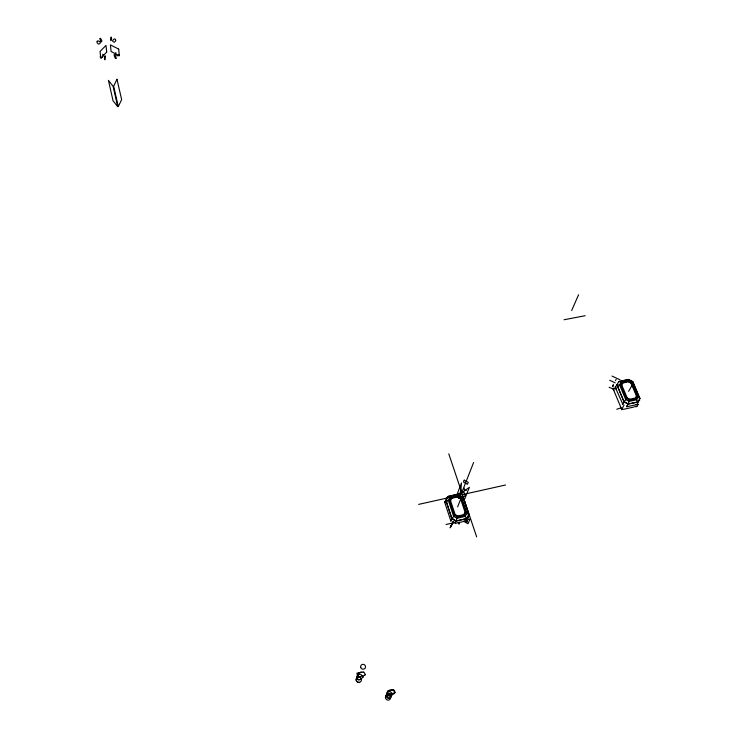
<?xml version="1.0" encoding="UTF-8"?>
<svg xmlns="http://www.w3.org/2000/svg" width="737" height="737" viewBox="0 0 737 737"><rect width="100%" height="100%" fill="white"/><g stroke="black" fill="none" stroke-linecap="round" stroke-linejoin="round"><path stroke-width="1.11" d="M626.634 405.663L626.634 406.013A8.715 2.018 -81.5 0 0 626.625 406.317L626.855 406.695A6.716 1.548 -81.5 0 0 627.344 406.115L627.804 404.401A3.049 0.7 -81.6 0 0 627.823 403.885L627.758 403.609A6.403 1.474 -81.6 0 0 627.537 403.406M618.334 382.291L616.897 385.009L623.999 401.914L628.164 404.116L638.122 401.997L639.983 398.385L636.427 395.889L631.01 383.185L628.421 381.83L628.661 379.398L618.684 381.619L628.56 379.573L632.687 381.729L639.882 398.551L632.788 381.563L628.56 379.573M455.945 520.755L455.558 522.892A7.038 0.765 -82 0 1 455.263 523.399L466.226 520.902A7.048 2.57 54.6 0 0 466.733 520.405L466.3 518.894A3.197 1.17 54.5 0 0 465.959 518.47M455.263 522.174L455.226 522.561A9.148 1.004 -82 0 0 455.199 522.892L455.19 523.408M612.696 386.639L613.359 384.281M457.824 496.95L458.672 494.03L448.05 496.397L445.811 500.285L451.855 518.737L456.074 521.096L466.788 518.645L469.008 514.702L462.845 496.342L460.45 498.405L457.824 496.95L451.91 498.276L447.995 496.545L458.672 494.03M451.228 525.592L452.26 523.454A9.415 0.507 -61.6 0 1 452.776 522.551L453.412 521.437M636.427 395.889L635.322 398.044L629.785 399.214L628.164 404.116M460.45 498.405L465.075 512.261L463.72 514.647L457.769 515.992L456.074 521.096M465.996 506.66L465.379 506.255M457.769 515.992L455.125 514.518L450.537 500.626L445.867 500.137L447.304 501.704M457.88 496.13L458.617 494.177M100.582 55.358L100.425 55.846A6.679 4.265 -39.6 0 0 100.306 57.237L101.365 57.956A3.04 1.944 -39.4 0 0 101.863 57.735L102.277 57.339A6.384 4.09 -39.3 0 0 102.839 56.381L103.033 55.938A3.04 1.944 -39.4 0 0 103.116 54.667L102.636 54.243M456.949 494.73L461.5 482.938L460.597 492.887L458.534 498.184M459.059 498.479L460.303 495.301M461.491 493.329L473.605 462.477M451.855 518.737L455.125 514.518M457.631 506.853L460.422 499.787M462.845 496.342L468.944 514.85M466.788 518.645L469.008 514.702L465.075 512.261M571.654 310.507L578.591 294.754M629.785 399.214L627.169 397.833L621.798 385.101L622.912 382.973L628.421 381.83M453.587 521.575L453.237 522.22A9.572 0.516 -61.6 0 1 452.73 523.113L452.665 523.224M621.798 385.101L616.989 384.843L618.159 386.501M632.687 381.729L631.01 383.185M628.615 391.338L633.452 382.853M623.999 401.914L627.169 397.833M453.181 521.326L450.114 527.858L453.743 521.51M452.03 524.329L451.274 525.582M450.16 497.272L448.354 500.386L453.587 516.315L457.097 518.277L465.176 516.434L466.972 513.274L461.657 497.411L458.184 495.485M450.537 500.626L451.91 498.276M638.122 401.997L635.322 398.044M615.404 380.624L616.206 379.444M387.819 691.159L388.979 690.394A10.742 10.382 57.6 0 1 391.651 689.685L393.263 689.749M387.561 691.794L388.721 691.03A10.733 10.364 57.9 0 1 391.393 690.32L392.996 690.394M613.377 388.335L613.534 388.224A1.216 0.534 27.1 0 1 614.197 388.224L614.289 388.252M358.035 673.563L359.205 672.807A10.604 10.382 52 0 1 361.885 672.107M623.17 404.079L623.078 404.143A8.743 1.686 -42.5 0 1 622.839 404.318L615.275 387.321A6.78 3.363 1.6 0 1 615.441 386.335L616.924 385.709A3.068 1.52 1.7 0 1 617.495 385.792L617.901 386.004M393.862 693.176A7.241 7.002 52.7 0 0 394.673 692.927L394.977 692.319M462.882 500.312L464.688 499.023L469.395 487.304L461.132 493.182M467.037 521.98L467 521.999A1.262 0.525 30.5 0 1 466.208 521.953L466.116 521.925A7.296 3.059 30.5 0 1 464.761 521.243L463.978 520.81M451.357 520.746L450.86 520.995L444.678 502.229A6.937 2.911 6 0 1 444.651 501.427L445.996 500.902A3.141 1.317 6.1 0 1 446.594 500.985M468.373 516.959L468.511 516.867A6.974 2.865 5.8 0 0 469.128 516.176L468.317 515.338M360.117 676.575L359.278 676.787A9.867 9.682 42.2 0 1 358.67 676.916L356.634 677.856L355.999 679.523L356.468 681.255L357.86 682.407L359.647 682.526M394.719 692.891L394.396 693.554A7.223 6.992 53 0 1 393.595 693.812L392.766 694.042M638.675 401.029L638.924 400.873A6.826 3.326 1.4 0 0 639.725 400.071L639.136 399.132M636.777 406.557L636.51 406.677A1.225 0.765 25.9 0 1 635.699 406.631L635.699 406.631M462.504 497.116L462.827 497.364A6.928 1.52 -40.8 0 1 462.587 497.816M468.299 517.006L467.627 517.107M359.288 674.355L357.694 675.064L356.634 676.603L357.021 678.537L358.246 679.8L360.651 679.376M115.921 52.594L115.589 53.101A3.141 2.008 20.7 0 0 115.949 54.317L116.243 54.695A6.587 4.219 20.7 0 0 117.045 55.478L117.551 55.763A3.141 2.008 20.7 0 0 118.123 55.846L119.072 54.87A6.919 4.413 20.9 0 0 119.025 54.612M466.116 520.939L465.471 520.543M393.862 693.185L393.033 693.406M623.391 409.339L634.17 406.99M392.71 693.499L390.26 694.125M390.002 694.761L392.277 694.171M390.103 694.171L389.099 694.42A9.996 9.692 52.4 0 1 388.491 694.558L387.736 694.318M389.845 694.807L388.841 695.055A9.986 9.682 52.6 0 1 388.233 695.184L387.515 695M363.046 675.829L364.041 675.571A7.149 6.992 43.9 0 0 364.852 675.322L365.165 674.714M360.605 672.291L356.892 673.231L357.952 677.128L362.549 675.958M446.06 524.477L454.821 522.478M467.967 519.474L470.16 518.977M418.616 504.394L505.545 485.001M638.224 401.84L628.265 403.95L624.092 401.748L616.989 384.843M626.708 406.75L637.054 404.53A6.79 3.464 52.6 0 0 637.763 403.904L637.487 402.347A3.086 1.566 52.5 0 0 637.137 401.96M564.063 319.757L585.169 315.712M624.589 401.923L624.423 401.978A3.059 0.59 -42.4 0 0 623.907 402.347L622.756 403.581A6.744 1.29 -42.5 0 0 622.443 404.364L622.443 404.493M361.876 672.098L363.488 672.181M636.685 404.622L636.252 404.355M616.381 387.883L616.252 387.865A8.78 4.367 1.7 0 1 615.92 387.8L615.349 387.551M445.369 502.717L444.733 502.358M618.776 381.444L622.912 382.973M609.14 387.247L613.617 389.191M616.547 389.191L615.644 388.786A7.002 3.086 27.1 0 0 614.879 388.454M611.986 376.063L620.01 379.804M609.72 380.292L615.202 382.844M614.243 390.02L613.728 389.698M466.613 518.258L469.635 519.944L468.013 523.749L464.015 521.52M466.364 520.23L466.871 520.608M447.755 497.125L447.083 497.263A7.002 2.552 54.9 0 0 447 498.166M450.814 520.967L450.786 520.902A6.983 1.474 -40.7 0 1 450.841 520.34L451.947 519.06A3.169 0.673 -40.6 0 1 452.407 518.719L452.748 518.562A6.651 1.41 -40.6 0 1 452.896 518.535M637.21 404.991L636.768 404.595A9.157 5.656 26 0 0 636.298 404.263M463.72 514.647L466.843 518.507L456.139 520.948L451.91 518.59L445.867 500.137M613.304 389.274L621.881 409.8M448.778 453.826L476.636 536.858M458.322 522.284L458.432 522.607A3.059 0.783 77 0 0 459.004 524.044M459.4 522.155L459.464 522.791A4.404 1.124 77 0 1 459.114 523.749M387.561 694.908A3.16 3.059 55.4 0 1 387.469 691.739M393.088 690.247A3.298 3.188 55.2 0 1 394.617 692.955M387.819 694.272A3.169 3.059 55.2 0 1 387.726 691.103M393.346 689.611A3.298 3.197 55 0 1 394.885 692.319M357.998 676.64A3.123 3.059 47.5 0 1 357.942 673.507M363.571 672.033A3.261 3.188 47.4 0 1 365.073 674.714M637.431 405.018A2.626 1.631 25.9 0 1 636.667 406.446M635.598 406.631A7.112 4.422 25.8 0 1 634.907 406.271M624.036 404.991A6.983 0.544 -65.1 0 0 623.649 405.728L623.152 406.704A9.001 0.709 -65.1 0 0 622.71 407.57L622.102 409.477A6.992 0.553 -65.1 0 0 622.535 408.657M613.534 389.689A2.598 1.152 27 0 1 613.506 388.427M467.065 520.644A2.69 1.124 30.6 0 1 466.954 521.851M616.768 409.265A36.905 13.192 -21.2 0 1 621.125 407.847M637.422 404.687A36.905 13.192 -21.2 0 1 638.611 404.622M458.036 497.162A6.596 0.709 -81.9 0 0 458.23 496.231L458.184 494.794A6.983 0.755 -81.9 0 0 458.055 495.172M466.291 490.427A1.667 1.502 24.7 0 1 464.328 488.124M115.681 40.563L114.861 41.889A3.003 1.935 -40.3 0 1 114.373 42.12L113.922 42.11A6.301 4.054 -40.5 0 1 113.231 41.733L112.964 41.493A3.003 1.935 -40.4 0 1 112.632 40.406L114.143 39.024A8.512 5.445 -40.2 0 1 114.447 38.895L115.276 39.162A6.633 4.265 -40.1 0 1 115.663 40.314L115.681 40.563M116.078 58.315L115.645 58.509A3.151 0.977 63.5 0 1 115.276 58.103L114.99 57.587A6.615 2.064 63.5 0 1 114.521 56.463L114.346 55.957A3.151 0.977 63.5 0 1 114.097 54.63L115.027 55.118A8.908 2.764 63.4 0 1 115.212 55.339L115.764 56.528A6.937 2.147 63.5 0 1 116.05 57.974L116.078 58.315M104.488 57.689L104.488 57.947A6.78 1.428 -83.2 0 0 104.553 59.43L104.93 59.798A3.086 0.654 -83.2 0 0 105.069 59.393L105.161 58.831A6.476 1.382 -83.2 0 0 105.262 57.633L105.28 57.099A3.086 0.654 -83.2 0 0 105.216 55.745L104.709 56.408A8.724 1.843 -83.2 0 0 104.636 56.666L104.488 57.689M111.499 38.877L111.324 40.074A3.059 0.636 -83.4 0 1 111.195 40.498L111.066 40.646A6.412 1.336 -83.4 0 1 110.826 40.498L110.734 40.342A3.059 0.636 -83.4 0 1 110.559 39.337L110.909 37.366A8.651 1.796 -83.3 0 1 110.983 37.126L111.25 37.099A6.744 1.41 -83.3 0 1 111.453 38.158L111.499 38.877M392.71 694.383C384.152 704.314 386.142 684.286 392.71 694.383M363.101 676.981C354.442 686.792 356.68 666.985 363.101 676.981M100.094 38.398L100.085 38.462A6.919 2.128 63.6 0 0 100.066 39.549L100.766 41.373A3.141 0.958 63.7 0 0 101.07 41.742L101.31 41.843A6.587 2.018 63.7 0 0 101.632 41.631L101.734 41.447A3.141 0.958 63.7 0 0 101.734 40.424L100.683 38.61A8.881 2.708 63.6 0 0 100.499 38.407L100.112 38.333M612.898 385.635L612.76 386.299L612.898 385.635M97.21 41.29L97.173 41.383A6.909 4.422 21.4 0 0 97.026 42.608L98.214 43.934A3.141 2.008 21.7 0 0 98.786 44.045L99.255 43.916A6.605 4.21 21.8 0 0 99.9 43.372L100.131 43.068A3.141 2.008 21.7 0 0 100.241 41.926L98.343 40.959A8.89 5.656 21.5 0 0 98.003 40.913L97.21 41.29M464.209 480.137L463.462 482.053L467.498 484.283L468.253 482.367L464.209 480.137M116.962 79.255L113.664 86.247L118.289 106.579L121.651 99.624L116.962 79.255M637.256 396.285L635.967 398.8L629.564 400.154L626.514 398.551L620.803 385L622.111 382.512L628.468 381.195L631.489 382.779L637.256 396.285M638.159 396.93L636.694 399.786L629.177 401.379L625.713 399.546L619.568 384.954L621.051 382.135L628.514 380.587L631.95 382.392L638.159 396.93M465.968 512.657L464.384 515.43L457.502 516.996L454.416 515.274L449.552 500.487L451.145 497.751L457.981 496.222L461.04 497.917L465.968 512.657M106.708 52.069L100.794 58.094L100.039 51.452L105.99 45.418L106.708 52.069M465.333 496.204L460.984 497.18L459.593 493.025L463.942 492.058L465.333 496.204M118.694 49.121L110.412 44.874L111.094 51.526L119.33 55.754L118.694 49.121M117.717 106.653L113.047 100.776L108.44 80.361L113.093 86.33L117.717 106.653M385.442 697.497A2.681 2.598 57.1 0 0 389.44 699.791A2.681 2.598 57.1 0 0 389.302 695.194A2.681 2.598 57.1 0 0 385.442 697.497M386.114 695.949A2.69 2.607 56.5 0 0 390.214 698.086A2.69 2.607 56.5 0 0 389.891 693.48A2.69 2.607 56.5 0 0 386.114 695.949M356.312 680.131A2.644 2.598 50.3 0 0 360.568 681.753A2.644 2.598 50.3 0 0 359.776 677.266A2.644 2.598 50.3 0 0 356.312 680.131M360.734 667.436A2.478 2.423 43 0 0 364.87 668.487A2.478 2.423 43 0 0 363.636 664.406A2.478 2.423 43 0 0 360.734 667.436"/></g></svg>
